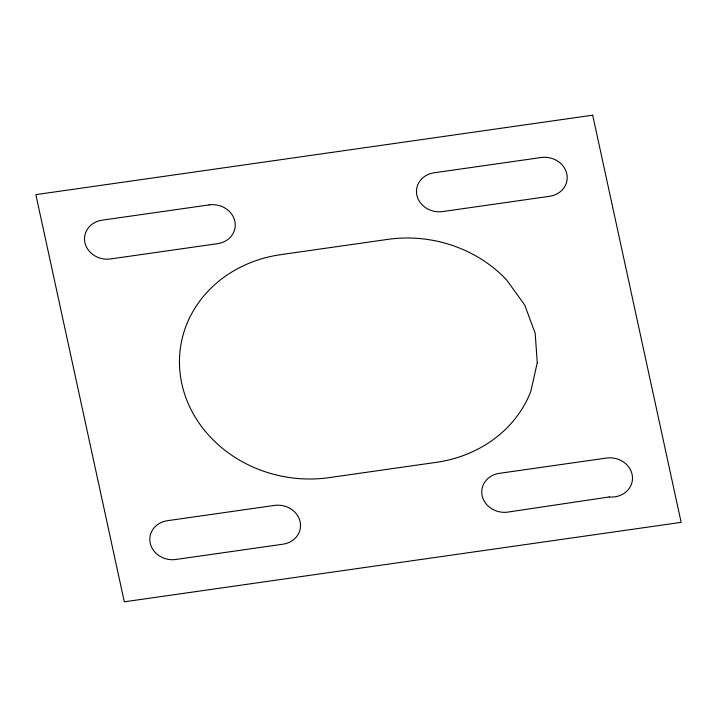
<?xml version="1.0" encoding="UTF-8"?>
<svg xmlns="http://www.w3.org/2000/svg" width="717" height="717" viewBox="0 0 717 717"><rect width="100%" height="100%" fill="white"/><g stroke="black" fill="none" stroke-linecap="round" stroke-linejoin="round"><path stroke-width="1.08" d="M537.257 362.739L530.804 391.383A125.878 112.452 9.8 0 1 436.268 462.348L329.184 477.63A125.878 112.452 9.8 0 1 181.813 383.712A125.878 112.452 9.8 0 1 280.732 254.652L387.816 239.37A125.878 112.452 9.8 0 1 506.578 279.899L524.719 305.03L535.187 333.288L537.257 362.739M609.199 496.962L507.797 512.108A21.895 19.556 9.8 0 1 482.165 495.779A21.895 19.556 9.8 0 1 499.373 473.337L606.457 458.055A21.895 19.556 9.8 0 1 632.457 476.939A21.895 19.556 9.8 0 1 609.199 496.962M592.69 115.186L35.85 194.639L124.31 601.814L681.15 522.361L592.69 115.186M209.203 204.892L102.119 220.173A21.895 19.556 9.8 0 0 84.911 242.615A21.895 19.556 9.8 0 0 110.543 258.945L217.627 243.663A21.895 19.556 9.8 0 0 234.835 221.221A21.895 19.556 9.8 0 0 209.203 204.892M541.165 157.516L434.081 172.797A21.895 19.556 9.8 0 0 416.873 195.248A21.895 19.556 9.8 0 0 442.506 211.578L549.589 196.297A21.895 19.556 9.8 0 0 566.788 173.855A21.895 19.556 9.8 0 0 541.165 157.516M274.494 505.422L167.411 520.703A21.895 19.556 9.8 0 0 150.212 543.145A21.895 19.556 9.8 0 0 175.835 559.484L282.919 544.203A21.895 19.556 9.8 0 0 300.127 521.752A21.895 19.556 9.8 0 0 274.494 505.422"/></g></svg>
